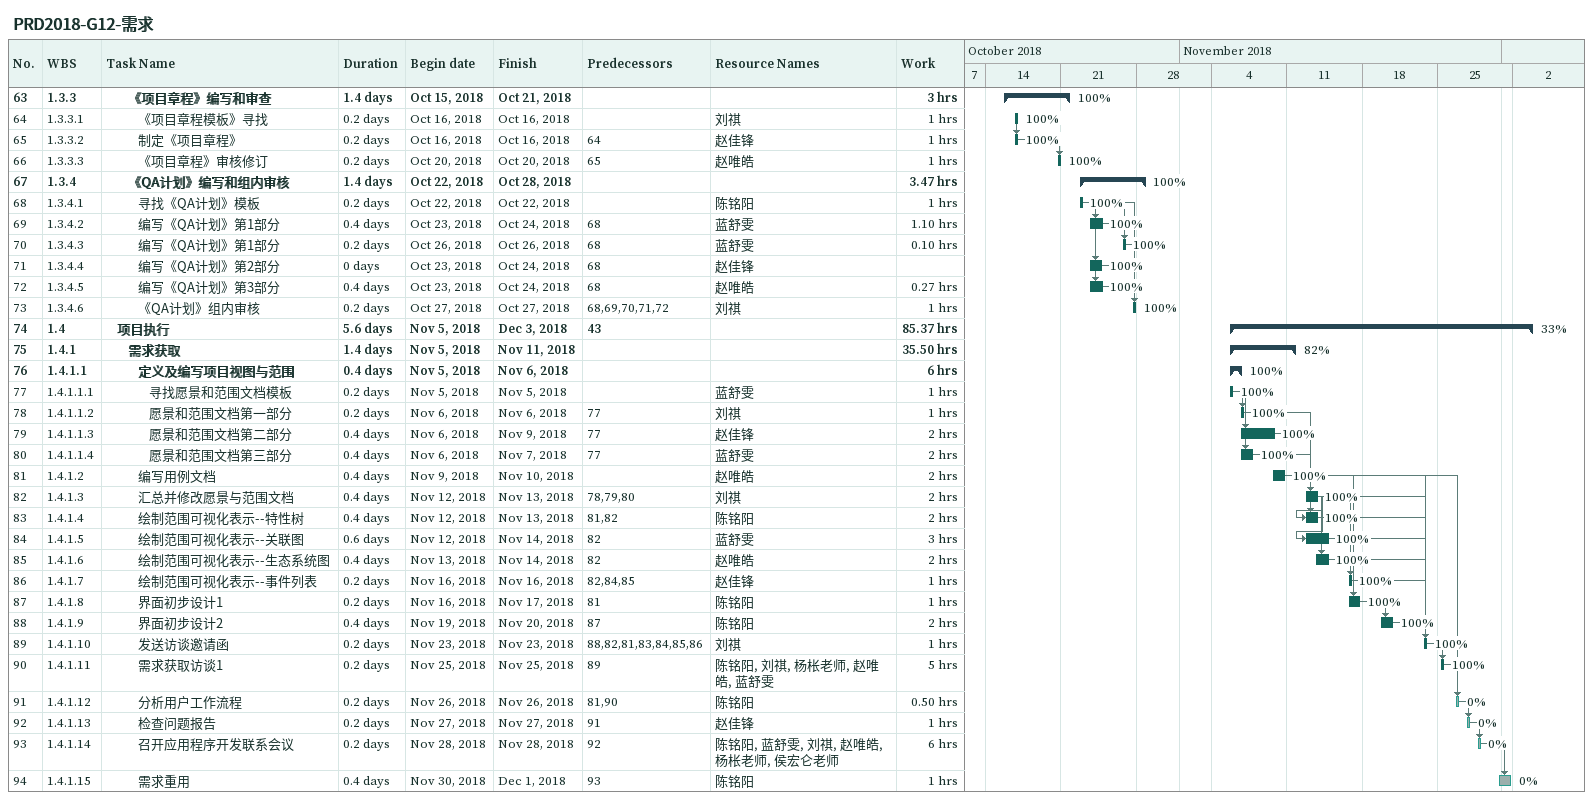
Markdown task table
PRD2018-G12-需求

| ID | WBS | Task | Duration | Start | Finish | Predecessors | Resources | % complete | Work (h) |
|---|---|---|---|---|---|---|---|---|---|
| 63 | 1.3.3 | **《项目章程》编写和审查** | 1.4d | 2018-10-15 | 2018-10-21 |  |  | 100 | 3 |
| 64 | 1.3.3.1 | 《项目章程模板》寻找 | 0.2d | 2018-10-16 | 2018-10-16 |  | 刘祺 | 100 | 1 |
| 65 | 1.3.3.2 | 制定《项目章程》 | 0.2d | 2018-10-16 | 2018-10-16 | 64 | 赵佳锋 | 100 | 1 |
| 66 | 1.3.3.3 | 《项目章程》审核修订 | 0.2d | 2018-10-20 | 2018-10-20 | 65 | 赵唯皓 | 100 | 1 |
| 67 | 1.3.4 | **《QA计划》编写和组内审核** | 1.4d | 2018-10-22 | 2018-10-28 |  |  | 100 | 3.47 |
| 68 | 1.3.4.1 | 寻找《QA计划》模板 | 0.2d | 2018-10-22 | 2018-10-22 |  | 陈铭阳 | 100 | 1 |
| 69 | 1.3.4.2 | 编写《QA计划》第1部分 | 0.4d | 2018-10-23 | 2018-10-24 | 68 | 蓝舒雯 | 100 | 1.10 |
| 70 | 1.3.4.3 | 编写《QA计划》第1部分 | 0.2d | 2018-10-26 | 2018-10-26 | 68 | 蓝舒雯 | 100 | 0.10 |
| 71 | 1.3.4.4 | 编写《QA计划》第2部分 | 0d | 2018-10-23 | 2018-10-24 | 68 | 赵佳锋 | 100 |  |
| 72 | 1.3.4.5 | 编写《QA计划》第3部分 | 0.4d | 2018-10-23 | 2018-10-24 | 68 | 赵唯皓 | 100 | 0.27 |
| 73 | 1.3.4.6 | 《QA计划》组内审核 | 0.2d | 2018-10-27 | 2018-10-27 | 68, 69, 70, 71, 72 | 刘祺 | 100 | 1 |
| 74 | 1.4 | **项目执行** | 5.6d | 2018-11-05 | 2018-12-03 | 43 |  | 33 | 85.37 |
| 75 | 1.4.1 | **需求获取** | 1.4d | 2018-11-05 | 2018-11-11 |  |  | 82 | 35.50 |
| 76 | 1.4.1.1 | **定义及编写项目视图与范围** | 0.4d | 2018-11-05 | 2018-11-06 |  |  | 100 | 6 |
| 77 | 1.4.1.1.1 | 寻找愿景和范围文档模板 | 0.2d | 2018-11-05 | 2018-11-05 |  | 蓝舒雯 | 100 | 1 |
| 78 | 1.4.1.1.2 | 愿景和范围文档第一部分 | 0.2d | 2018-11-06 | 2018-11-06 | 77 | 刘祺 | 100 | 1 |
| 79 | 1.4.1.1.3 | 愿景和范围文档第二部分 | 0.4d | 2018-11-06 | 2018-11-09 | 77 | 赵佳锋 | 100 | 2 |
| 80 | 1.4.1.1.4 | 愿景和范围文档第三部分 | 0.4d | 2018-11-06 | 2018-11-07 | 77 | 蓝舒雯 | 100 | 2 |
| 81 | 1.4.1.2 | 编写用例文档 | 0.4d | 2018-11-09 | 2018-11-10 |  | 赵唯皓 | 100 | 2 |
| 82 | 1.4.1.3 | 汇总并修改愿景与范围文档 | 0.4d | 2018-11-12 | 2018-11-13 | 78, 79, 80 | 刘祺 | 100 | 2 |
| 83 | 1.4.1.4 | 绘制范围可视化表示--特性树 | 0.4d | 2018-11-12 | 2018-11-13 | 81, 82 | 陈铭阳 | 100 | 2 |
| 84 | 1.4.1.5 | 绘制范围可视化表示--关联图 | 0.6d | 2018-11-12 | 2018-11-14 | 82 | 蓝舒雯 | 100 | 3 |
| 85 | 1.4.1.6 | 绘制范围可视化表示--生态系统图 | 0.4d | 2018-11-13 | 2018-11-14 | 82 | 赵唯皓 | 100 | 2 |
| 86 | 1.4.1.7 | 绘制范围可视化表示--事件列表 | 0.2d | 2018-11-16 | 2018-11-16 | 82, 84, 85 | 赵佳锋 | 100 | 1 |
| 87 | 1.4.1.8 | 界面初步设计1 | 0.2d | 2018-11-16 | 2018-11-17 | 81 | 陈铭阳 | 100 | 1 |
| 88 | 1.4.1.9 | 界面初步设计2 | 0.4d | 2018-11-19 | 2018-11-20 | 87 | 陈铭阳 | 100 | 2 |
| 89 | 1.4.1.10 | 发送访谈邀请函 | 0.2d | 2018-11-23 | 2018-11-23 | 88, 82, 81, 83, 84, 85, 86 | 刘祺 | 100 | 1 |
| 90 | 1.4.1.11 | 需求获取访谈1 | 0.2d | 2018-11-25 | 2018-11-25 | 89 | 陈铭阳, 刘祺, 杨枨老师, 赵唯皓, 蓝舒雯 | 100 | 5 |
| 91 | 1.4.1.12 | 分析用户工作流程 | 0.2d | 2018-11-26 | 2018-11-26 | 81, 90 | 陈铭阳 | 0 | 0.50 |
| 92 | 1.4.1.13 | 检查问题报告 | 0.2d | 2018-11-27 | 2018-11-27 | 91 | 赵佳锋 | 0 | 1 |
| 93 | 1.4.1.14 | 召开应用程序开发联系会议 | 0.2d | 2018-11-28 | 2018-11-28 | 92 | 陈铭阳, 蓝舒雯, 刘祺, 赵唯皓, 杨枨老师, 侯宏仑老师 | 0 | 6 |
| 94 | 1.4.1.15 | 需求重用 | 0.4d | 2018-11-30 | 2018-12-01 | 93 | 陈铭阳 | 0 | 1 |
